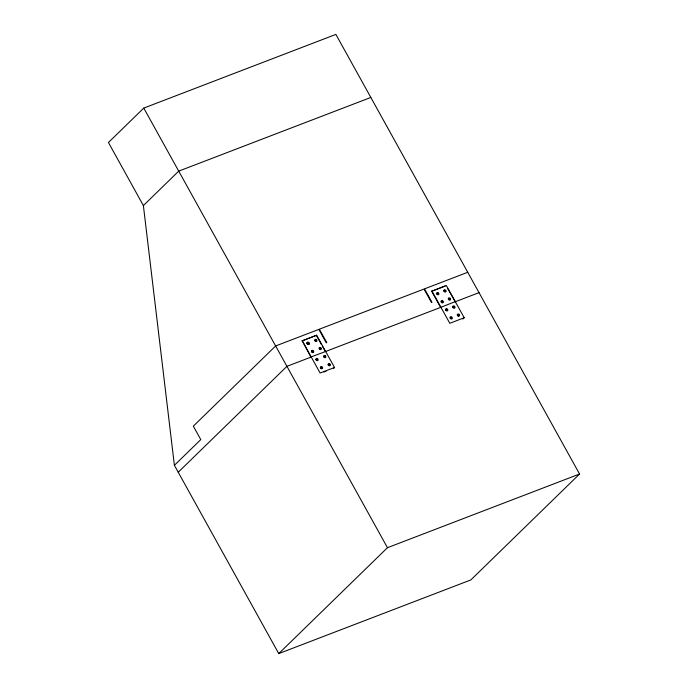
<?xml version="1.0" encoding="UTF-8"?>
<svg xmlns="http://www.w3.org/2000/svg" width="688" height="688" viewBox="0 0 688 688"><rect width="100%" height="100%" fill="white"/><g stroke="black" fill="none" stroke-linecap="round" stroke-linejoin="round"><path stroke-width="1.03" d="M307.373 343.424L308.37 342.951L308.241 344.077L307.373 343.424L308.241 344.077M315.095 340.465L316.093 339.992L315.955 341.11L315.095 340.465L316.119 340.956M315.955 341.11L316.385 340.526M311.845 351.499L312.842 351.018L312.713 352.144L311.845 351.499L312.275 350.906M319.567 348.532L320.565 348.059L320.427 349.186L319.567 348.532L319.997 347.947M316.317 359.566L317.314 359.084L317.185 360.211L316.317 359.566L317.185 360.211M324.039 356.608L325.037 356.126L324.899 357.253L324.039 356.608L324.469 356.014M320.814 367.667L321.803 367.194L321.674 368.321L320.814 367.667L321.674 368.321M328.537 364.709L329.526 364.236L329.397 365.354L328.537 364.709L329.561 365.199M329.397 365.354L329.827 364.769M437.018 293.716L438.041 293.208L438.075 294.18L437.319 294.258L438.075 294.18M437.886 294.361L438.342 293.75M445.274 291.411L444.525 291.488L444.68 290.336L445.54 290.99L445.084 291.6M444.224 290.955L444.68 290.336M442.547 302.247L441.49 301.783L442.513 301.284L442.358 302.436L442.814 301.817M448.696 299.022L449.72 298.515L450.021 299.056L448.997 299.555L449.556 299.667M445.962 309.858L446.985 309.351L447.286 309.884L446.263 310.391L446.83 310.503M453.168 307.089L454.192 306.59L454.037 307.742L453.168 307.089L454.226 307.553M454.037 307.742L454.493 307.123M450.442 317.925L451.457 317.417L451.302 318.57L450.442 317.925L450.898 317.306M457.666 315.199L458.681 314.691L458.982 315.233L457.959 315.732L458.526 315.844M143.775 108.085L108.437 142.511L143.388 205.566L174.391 465.32L278.76 653.6L470.867 579.915L579.563 474.015L335.882 34.4L143.775 108.085L387.456 547.7L278.76 653.6M143.388 205.566L178.717 171.131L370.832 97.447M174.391 465.32L200.793 439.598L193.337 426.147L275.63 345.969L318.854 329.389L326.31 342.839L326.791 342.658L319.335 329.208L424.04 289.046L431.488 302.496L431.969 302.316L424.513 288.865L467.745 272.285M178.226 472.235L286.922 366.343L310.942 357.132L302.238 340.749L316.643 335.228L334.54 367.504L333.697 368.321M307.803 342.839L308.671 343.484M301.989 340.99L316.643 335.228M315.525 339.881L316.222 340.689M312.111 351.069L312.842 351.018M312.146 352.032L312.713 352.144M313.143 351.559L312.679 351.181M310.34 357.708L311.182 356.891L325.347 351.602L322.362 346.219M319.834 348.111L320.565 348.059M319.868 349.074L320.427 349.186M320.857 348.592L320.402 348.214M316.747 358.981L317.615 359.626M324.306 356.178L325.037 356.126M324.34 357.141L324.899 357.253M325.329 356.668L324.874 356.289M321.244 367.082L322.104 367.727M328.959 364.124L329.664 364.932M325.347 351.602L440.612 307.39L431.668 291.248L446.314 285.486L464.211 317.761L462.886 319.051M437.473 293.105L438.153 293.931M444.491 290.525L445.248 290.448M445.54 290.99L445.059 290.637M441.954 301.172L442.625 302.006M441.49 301.783L441.98 302.135M449.152 298.411L450.021 299.056M440.612 307.39L455.267 301.628L447.561 288.418M446.426 309.239L447.286 309.884M453.624 306.478L454.304 307.312M450.709 317.495L451.457 317.417M450.735 318.458L451.302 318.57M451.758 317.959L451.268 317.607M458.122 314.579L458.982 315.233M431.668 291.248L445.11 286.096M455.017 301.86L479.029 292.649M334.54 367.504L320.126 373.025L302.238 340.749M464.211 317.761L449.797 323.291L431.909 291.015M324.091 372.01L326.009 371.271M387.456 547.7L579.563 474.015M444.414 290.766L444.715 291.308M448.886 298.833L449.187 299.375M457.855 315.009L458.148 315.551M437.207 293.527L437.508 294.068M446.159 309.669L446.452 310.211M450.631 317.736L450.924 318.277M316.403 335.46L321.373 344.43M319.731 348.377L320.032 348.911M324.203 356.444L324.504 356.986M312.008 351.336L312.309 351.878M450.115 317.925A1.256 0.998 45.7 0 0 452.016 318.793A1.256 0.998 45.7 0 0 451.448 316.824A1.256 0.998 45.7 0 0 450.115 317.925M457.339 315.199A1.256 0.998 45.7 0 0 459.24 316.067A1.256 0.998 45.7 0 0 458.672 314.098A1.256 0.998 45.7 0 0 457.339 315.199M452.816 307.115A1.256 0.998 45.7 0 0 454.725 307.983A1.256 0.998 45.7 0 0 454.157 306.022A1.256 0.998 45.7 0 0 452.816 307.115M445.609 309.884A1.256 0.998 45.7 0 0 447.518 310.752A1.256 0.998 45.7 0 0 446.951 308.783A1.256 0.998 45.7 0 0 445.609 309.884M323.661 356.659A1.256 0.998 45.7 0 0 325.57 357.528A1.256 0.998 45.7 0 0 325.003 355.558A1.256 0.998 45.7 0 0 323.661 356.659M328.15 364.76A1.256 0.998 45.7 0 0 330.059 365.629A1.256 0.998 45.7 0 0 329.492 363.668A1.256 0.998 45.7 0 0 328.15 364.76M320.427 367.727A1.256 0.998 45.7 0 0 322.337 368.596A1.256 0.998 45.7 0 0 321.769 366.627A1.256 0.998 45.7 0 0 320.427 367.727M315.938 359.618A1.256 0.998 45.7 0 0 317.847 360.486A1.256 0.998 45.7 0 0 317.28 358.525A1.256 0.998 45.7 0 0 315.938 359.618M319.189 348.592A1.256 0.998 45.7 0 0 321.09 349.452A1.256 0.998 45.7 0 0 320.522 347.492A1.256 0.998 45.7 0 0 319.189 348.592M314.743 340.491A1.256 0.998 45.7 0 0 316.643 341.36A1.256 0.998 45.7 0 0 316.084 339.399A1.256 0.998 45.7 0 0 314.743 340.491M311.466 351.551A1.256 0.998 45.7 0 0 313.375 352.419A1.256 0.998 45.7 0 0 312.808 350.45A1.256 0.998 45.7 0 0 311.466 351.551M306.994 343.484A1.256 0.998 45.7 0 0 308.903 344.353A1.256 0.998 45.7 0 0 308.336 342.383A1.256 0.998 45.7 0 0 307.02 343.458A1.256 0.998 45.7 0 0 308.929 344.318A1.256 0.998 45.7 0 0 308.362 342.357A1.256 0.998 45.7 0 0 306.994 343.484M441.137 301.817A1.256 0.998 45.7 0 0 443.046 302.677A1.256 0.998 45.7 0 0 442.479 300.716A1.256 0.998 45.7 0 0 441.137 301.817M436.691 293.716A1.256 0.998 45.7 0 0 438.6 294.584A1.256 0.998 45.7 0 0 438.032 292.615A1.256 0.998 45.7 0 0 436.691 293.716M443.872 290.981A1.256 0.998 45.7 0 0 445.781 291.85A1.256 0.998 45.7 0 0 445.213 289.88A1.256 0.998 45.7 0 0 443.872 290.981M448.344 299.048A1.256 0.998 45.7 0 0 450.253 299.916A1.256 0.998 45.7 0 0 449.685 297.947A1.256 0.998 45.7 0 0 448.344 299.048"/></g></svg>
